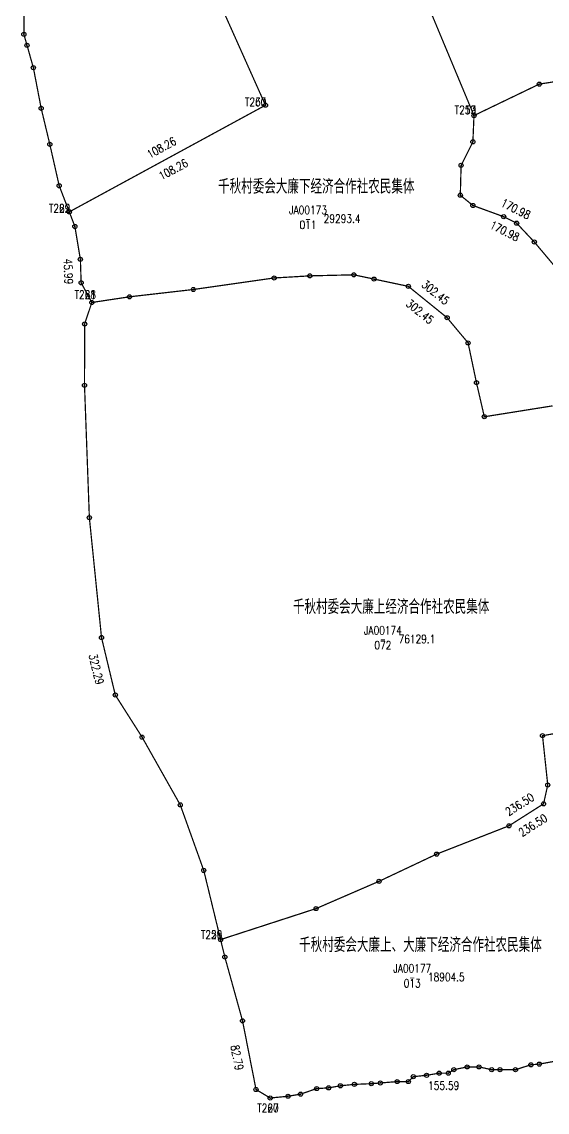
# Model space of a CAD drawing. Extents: x 213960 to 217464, y 137640 to 141047.
# Drawn here: x 216094 to 216348, y 138794 to 139323 of the extents above; entities that cross this region are included whole.
import ezdxf
from ezdxf.enums import TextEntityAlignment as Align

# ---------------------------------------------------------------- set-up
doc = ezdxf.new("R2010")
doc.units = 0
doc.header["$LTSCALE"] = 2
doc.header["$PDSIZE"] = 0.2
doc.layers.get('0').update_dxf_attribs({"linetype": 'CONTINUOUS'})
for name, color, linetype in [('GD', 7, 'CONTINUOUS'), ('JZD', 1, 'CONTINUOUS'), ('JZP', 1, 'CONTINUOUS')]:
    doc.layers.add(name, color=color, linetype=linetype)
doc.styles.add('HZ', font='rs.shx', dxfattribs={"width": 0.8, "bigfont": 'hztxt.shx'})

# ---------------------------------------------------------------- blocks, each defined once
blk = doc.blocks.new('GC0000')
at = {"linetype": 'Continuous'}
blk.add_point((0, 0), dxfattribs=at)

msp = doc.modelspace()

# ---------------------------------------------------------------- linework, layer by layer
at = {"layer": 'GD', "linetype": 'Continuous'}
for centre in [(216094.55, 139316.85), (216096.05, 139311.55), (216099.13, 139300.68), (216344.32, 139292.69), (216344.32, 139292.69), (216102.93, 139280.95), (216211.63, 139282.46), (216312.15, 139264.71), (216312.15, 139264.71), (216107.11, 139263.49), (216306.44, 139253.28), (216306.44, 139253.28), (216111.66, 139243.38), (216306.06, 139238.8), (216306.06, 139238.8), (216312.15, 139233.84), (216312.15, 139233.84), (216327.09, 139228.38), (216327.09, 139228.38), (216119.26, 139223.65), (216333.38, 139225.23), (216333.38, 139225.23), (216341.95, 139216.09), (216341.95, 139216.09), (216121.92, 139207.71), (216122.3, 139196.33), (216215.83, 139198.67), (216233.11, 139199.69), (216254.45, 139200.2), (216264.23, 139198.13), (216176.71, 139193.08), (216280.87, 139194.61), (216145.72, 139189.53), (216123.98, 139176.34), (216299.67, 139179.37), (216309.83, 139167.17), (216313.89, 139147.86), (216123.93, 139146.55), (216317.7, 139131.35), (216126.28, 139082.36), (216132.17, 139024.25), (216138.85, 138996.37), (216151.82, 138975.95), (216345.9, 138976.64), (216348.44, 138952.76), (216170.33, 138943.09), (216346.41, 138943.61), (216329.64, 138932.94), (216294.59, 138919.22), (216181.72, 138911.29), (216266.64, 138906.01), (216236.16, 138892.8), (216191.94, 138869.28), (216200.51, 138838.36), (216302.93, 138814.65), (216309.38, 138816), (216315.15, 138816), (216321.26, 138814.65), (216325.33, 138814.65), (216332.79, 138814.65), (216340.26, 138817.02), (216344.33, 138817.36), (216283.25, 138811.26), (216289.7, 138811.94), (216295.81, 138812.95), (216300.22, 138812.95), (216207.06, 138805.02), (216236.43, 138805.49), (216242.2, 138805.83), (216247.97, 138806.85), (216254.75, 138807.53), (216262.9, 138807.87), (216267.31, 138808.21), (216275.45, 138808.88), (216280.88, 138808.88), (216222.52, 138801.76), (216228.63, 138802.78)]:
    msp.add_circle(centre, 1, dxfattribs=at)
at = {"layer": 'JZD', "color": 7, "const_width": 0.6}
for points in [[(216369.39, 139368.3), (216403.7, 139288.11), (216395.39, 139291.93), (216366.04, 139296.12), (216344.32, 139292.69), (216312.69, 139277.45), (216292.29, 139326.35)], [(216178.16, 139357.35), (216211.63, 139282.46), (216116.54, 139230.72), (216111.66, 139243.38), (216107.11, 139263.49), (216102.93, 139280.95), (216099.13, 139300.68), (216096.05, 139311.55), (216094.55, 139316.85), (216094.55, 139328.61)], [(216350.75, 139136.63), (216317.7, 139131.35), (216313.89, 139147.86), (216309.83, 139167.17), (216299.67, 139179.37), (216280.87, 139194.61), (216264.23, 139198.13), (216254.45, 139200.2), (216233.11, 139199.69), (216215.83, 139198.67), (216176.71, 139193.08), (216145.72, 139189.53), (216127.48, 139186.78), (216122.3, 139196.33), (216121.92, 139207.71), (216119.26, 139223.65), (216116.54, 139230.72), (216211.63, 139282.46), (216178.16, 139357.35)], [(216292.29, 139326.35), (216312.69, 139277.45), (216312.15, 139264.71), (216306.44, 139253.28), (216306.06, 139238.8), (216312.15, 139233.84), (216327.09, 139228.38), (216333.38, 139225.23), (216341.95, 139216.09), (216353.96, 139201.8)], [(216353.96, 139201.8), (216341.95, 139216.09), (216333.38, 139225.23), (216327.09, 139228.38), (216312.15, 139233.84), (216306.06, 139238.8), (216306.44, 139253.28), (216312.15, 139264.71), (216312.69, 139277.45), (216344.32, 139292.69), (216366.04, 139296.12)], [(216360.13, 138979.18), (216345.9, 138976.64), (216348.44, 138952.76), (216346.41, 138943.61), (216329.64, 138932.94), (216294.59, 138919.22), (216266.64, 138906.01), (216236.16, 138892.8), (216189.87, 138877.76), (216181.72, 138911.29), (216170.33, 138943.09), (216151.82, 138975.95), (216138.85, 138996.37), (216132.17, 139024.25), (216126.28, 139082.36), (216123.93, 139146.55), (216123.98, 139176.34), (216127.48, 139186.78), (216145.72, 139189.53), (216176.71, 139193.08), (216215.83, 139198.67), (216233.11, 139199.69), (216254.45, 139200.2), (216264.23, 139198.13), (216280.87, 139194.61), (216299.67, 139179.37), (216309.83, 139167.17), (216313.89, 139147.86), (216317.7, 139131.35), (216350.75, 139136.63)], [(216351.79, 138818.72), (216344.33, 138817.36), (216340.26, 138817.02), (216332.79, 138814.65), (216325.33, 138814.65), (216321.26, 138814.65), (216315.15, 138816), (216309.38, 138816), (216302.93, 138814.65), (216300.22, 138812.95), (216295.81, 138812.95), (216289.7, 138811.94), (216283.25, 138811.26), (216280.88, 138808.88), (216275.45, 138808.88), (216267.31, 138808.21), (216262.9, 138807.87), (216254.75, 138807.53), (216247.97, 138806.85), (216242.2, 138805.83), (216236.43, 138805.49), (216228.63, 138802.78), (216222.52, 138801.76), (216213.92, 138800.92), (216207.06, 138805.02), (216200.51, 138838.36), (216191.94, 138869.28), (216189.87, 138877.76), (216236.16, 138892.8), (216266.64, 138906.01), (216294.59, 138919.22), (216329.64, 138932.94), (216346.41, 138943.61), (216348.44, 138952.76), (216345.9, 138976.64), (216360.13, 138979.18)]]:
    msp.add_lwpolyline(points, dxfattribs=at)
at = {"layer": 'JZP', "linetype": 'Continuous'}
for centre in [(216211.63, 139282.46), (216312.69, 139277.45), (216116.54, 139230.72), (216127.48, 139186.78), (216189.87, 138877.76), (216213.92, 138800.92)]:
    msp.add_circle(centre, 1, dxfattribs=at)

# ---------------------------------------------------------------- block references
at = {"layer": 'JZD', "linetype": 'Continuous'}
for p in [(216094.55, 139316.85), (216096.05, 139311.55), (216099.13, 139300.68), (216344.32, 139292.69), (216344.32, 139292.69), (216102.93, 139280.95), (216211.63, 139282.46), (216211.63, 139282.46), (216312.69, 139277.45), (216312.69, 139277.45), (216312.69, 139277.45), (216107.11, 139263.49), (216312.15, 139264.71), (216312.15, 139264.71), (216306.44, 139253.28), (216306.44, 139253.28), (216111.66, 139243.38), (216306.06, 139238.8), (216306.06, 139238.8), (216312.15, 139233.84), (216312.15, 139233.84), (216116.54, 139230.72), (216116.54, 139230.72), (216327.09, 139228.38), (216327.09, 139228.38), (216119.26, 139223.65), (216333.38, 139225.23), (216333.38, 139225.23), (216341.95, 139216.09), (216341.95, 139216.09), (216121.92, 139207.71), (216122.3, 139196.33), (216215.83, 139198.67), (216215.83, 139198.67), (216233.11, 139199.69), (216233.11, 139199.69), (216254.45, 139200.2), (216254.45, 139200.2), (216264.23, 139198.13), (216264.23, 139198.13), (216176.71, 139193.08), (216176.71, 139193.08), (216280.87, 139194.61), (216280.87, 139194.61), (216127.48, 139186.78), (216127.48, 139186.78), (216145.72, 139189.53), (216145.72, 139189.53), (216123.98, 139176.34), (216299.67, 139179.37), (216299.67, 139179.37), (216309.83, 139167.17), (216309.83, 139167.17), (216123.93, 139146.55), (216313.89, 139147.86), (216313.89, 139147.86), (216317.7, 139131.35), (216317.7, 139131.35), (216126.28, 139082.36), (216132.17, 139024.25), (216138.85, 138996.37), (216151.82, 138975.95), (216345.9, 138976.64), (216345.9, 138976.64), (216170.33, 138943.09), (216346.41, 138943.61), (216346.41, 138943.61), (216329.64, 138932.94), (216329.64, 138932.94), (216294.59, 138919.22), (216294.59, 138919.22), (216181.72, 138911.29), (216266.64, 138906.01), (216266.64, 138906.01), (216236.16, 138892.8), (216236.16, 138892.8), (216189.87, 138877.76), (216189.87, 138877.76), (216191.94, 138869.28), (216200.51, 138838.36), (216309.38, 138816), (216315.15, 138816), (216340.26, 138817.02), (216344.33, 138817.36), (216283.25, 138811.26), (216289.7, 138811.94), (216295.81, 138812.95), (216300.22, 138812.95), (216302.93, 138814.65), (216321.26, 138814.65), (216325.33, 138814.65), (216332.79, 138814.65), (216207.06, 138805.02), (216236.43, 138805.49), (216242.2, 138805.83), (216247.97, 138806.85), (216254.75, 138807.53), (216262.9, 138807.87), (216267.31, 138808.21), (216275.45, 138808.88), (216280.88, 138808.88), (216213.92, 138800.92), (216222.52, 138801.76), (216228.63, 138802.78)]:
    msp.add_blockref('GC0000', p, dxfattribs=at)

# ---------------------------------------------------------------- texts
at = {"layer": 'JZD', "color": 1, "linetype": 'Continuous', "style": 'HZ', "width": 0.8}
for s, rotation, p in [('108.26', 28.5514, (216161.22, 139261.86)), ('108.26', 28.5514, (216166.95, 139251.32)), ('170.98', 333.4349, (216332.92, 139232.17)), ('170.98', 333.4349, (216327.55, 139221.44)), ('45.99', 271.9101, (216116.11, 139201.82)), ('302.45', 320.9641, (216294.05, 139191.65)), ('302.45', 320.9641, (216286.49, 139182.33)), ('322.29', 283.4738, (216129.68, 139008.91)), ('236.50', 32.4712, (216334.81, 138943.34)), ('236.50', 32.4712, (216341.25, 138933.22)), ('82.79', 281.1112, (216197.89, 138820.53))]:
    msp.add_text(s, height=4, rotation=rotation, dxfattribs=at).set_placement(p, align=Align.MIDDLE)
at = {"layer": 'JZD', "linetype": 'Continuous', "style": 'HZ', "width": 0.8}
for s, height, p in [('千秋村委会大廉下经济合作社农民集体', 7, (216236.25, 139237.44)), ('JA00173', 4, (216232.25, 139228.44)), ('千秋村委会大廉上经济合作社农民集体', 7, (216272.53, 139033.56)), ('JA00174', 4, (216268.53, 139024.56)), ('千秋村委会大廉上、大廉下经济合作社农民集体', 7, (216286.75, 138869.59)), ('JA00177', 4, (216282.75, 138860.59))]:
    msp.add_text(s, height=height, dxfattribs=at).set_placement(p, align=Align.BOTTOM_CENTER)
for s, p in [('29293.4', (216239.85, 139227.44)), ('76129.1', (216276.13, 139023.56)), ('18904.5', (216290.35, 138859.59))]:
    msp.add_text(s, height=4, dxfattribs=at).set_placement(p, align=Align.MIDDLE_LEFT)
for s, p in [('011', (216232.25, 139226.44)), ('072', (216268.53, 139022.56)), ('013', (216282.75, 138858.59))]:
    msp.add_text(s, height=4, dxfattribs=at).set_placement(p, align=Align.TOP_CENTER)
at = {"layer": 'JZD', "color": 1, "linetype": 'Continuous', "style": 'HZ', "width": 0.8}
for s, p in [('—', (216232.25, 139227.44)), ('—', (216268.53, 139023.56)), ('155.59', (216298.01, 138806.95))]:
    msp.add_text(s, height=4, dxfattribs=at).set_placement(p, align=Align.MIDDLE)
at = {"layer": 'JZD', "linetype": 'Continuous', "style": 'HZ', "width": 0.8}
msp.add_text('—', height=4, dxfattribs=at).set_placement((216282.75, 138859.59), align=Align.MIDDLE)
at = {"layer": 'JZP', "color": 1, "linetype": 'Continuous', "style": 'HZ', "width": 0.8}
for s, p in [('T230', (216206.89, 139284.06)), ('T263', (216206.89, 139284.06)), ('T219', (216308.52, 139280.2)), ('T253', (216308.52, 139280.2)), ('T229', (216111.84, 139232.45)), ('T262', (216111.84, 139232.45)), ('T228', (216124.26, 139190.6)), ('T261', (216124.26, 139190.6)), ('T226', (216185.51, 138880.2)), ('T259', (216185.51, 138880.2)), ('T227', (216212.83, 138796.04)), ('T260', (216212.83, 138796.04))]:
    msp.add_text(s, height=4, dxfattribs=at).set_placement(p, align=Align.MIDDLE)

doc.saveas('drawing.dxf')
